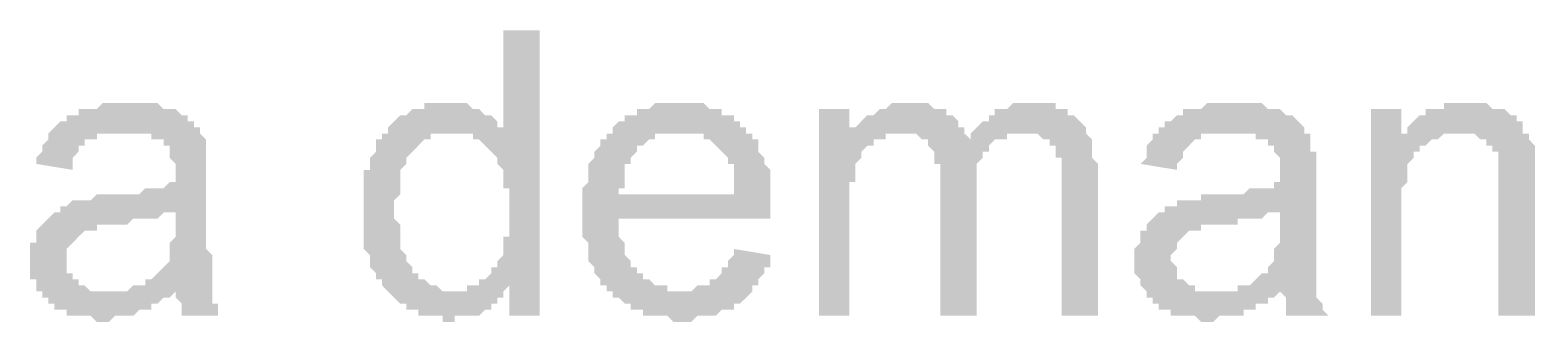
# Model space of a CAD drawing. Header units: millimetres. Extents: x 3949 to 6216, y -1987 to -943.
# Drawn here: x 5018.93 to 5031.04, y -1674.41 to -1672.07 of the extents above; entities that cross this region are included whole.
import ezdxf

# ---------------------------------------------------------------- set-up
doc = ezdxf.new("R2010")
doc.units = ezdxf.units.MM
doc.layers.add('PADRÃO DE ENTRADA', color=7, linetype='Continuous', lineweight=0)

msp = doc.modelspace()

# ---------------------------------------------------------------- hatches: boundary and pattern name
at = {"layer": 'PADRÃO DE ENTRADA', "transparency": 33554559}
h = msp.add_hatch(color=7, dxfattribs=at)
h.paths.add_polyline_path([(5022.791, -1674.364), (5022.791, -1674.12), (5022.742, -1674.169), (5022.742, -1674.218), (5022.693, -1674.218), (5022.693, -1674.218), (5022.693, -1674.266), (5022.644, -1674.266), (5022.644, -1674.315), (5022.595, -1674.315), (5022.595, -1674.315), (5022.547, -1674.364), (5022.547, -1674.364), (5022.498, -1674.364), (5022.449, -1674.364), (5022.449, -1674.364), (5022.4, -1674.364), (5022.351, -1674.364), (5022.351, -1674.413), (5022.303, -1674.413), (5022.254, -1674.413), (5022.254, -1674.364), (5022.205, -1674.364), (5022.205, -1674.364), (5022.156, -1674.364), (5022.107, -1674.364), (5022.107, -1674.364), (5022.058, -1674.364), (5022.058, -1674.315), (5022.01, -1674.315), (5021.961, -1674.315), (5021.961, -1674.266), (5021.961, -1674.266), (5021.912, -1674.266), (5021.912, -1674.266), (5021.863, -1674.218), (5021.863, -1674.218), (5021.814, -1674.169), (5021.814, -1674.169), (5021.766, -1674.12), (5021.766, -1674.12), (5021.766, -1674.071), (5021.717, -1674.071), (5021.717, -1674.022), (5021.717, -1674.022), (5021.668, -1673.974), (5021.668, -1673.925), (5021.668, -1673.925), (5021.668, -1673.876), (5021.668, -1673.876), (5021.619, -1673.827), (5021.619, -1673.827), (5021.619, -1673.778), (5021.619, -1673.729), (5021.619, -1673.729), (5021.619, -1673.681), (5021.619, -1673.632), (5021.619, -1673.632), (5021.619, -1673.583), (5021.619, -1673.534), (5021.619, -1673.534), (5021.619, -1673.485), (5021.619, -1673.437), (5021.619, -1673.437), (5021.619, -1673.388), (5021.619, -1673.339), (5021.619, -1673.339), (5021.619, -1673.29), (5021.619, -1673.241), (5021.619, -1673.241), (5021.619, -1673.192), (5021.668, -1673.192), (5021.668, -1673.144), (5021.668, -1673.095), (5021.668, -1673.095), (5021.668, -1673.095), (5021.717, -1673.046), (5021.717, -1672.997), (5021.717, -1672.997), (5021.717, -1672.948), (5021.766, -1672.948), (5021.766, -1672.9), (5021.814, -1672.9), (5021.814, -1672.851), (5021.814, -1672.851), (5021.863, -1672.802), (5021.863, -1672.802), (5021.912, -1672.753), (5021.912, -1672.753), (5021.961, -1672.753), (5021.961, -1672.753), (5022.01, -1672.704), (5022.058, -1672.704), (5022.058, -1672.704), (5022.107, -1672.704), (5022.107, -1672.655), (5022.156, -1672.655), (5022.205, -1672.655), (5022.205, -1672.655), (5022.254, -1672.655), (5022.303, -1672.655), (5022.303, -1672.655), (5022.351, -1672.655), (5022.351, -1672.655), (5022.4, -1672.655), (5022.449, -1672.655), (5022.449, -1672.655), (5022.498, -1672.704), (5022.498, -1672.704), (5022.547, -1672.704), (5022.547, -1672.704), (5022.595, -1672.753), (5022.644, -1672.753), (5022.644, -1672.753), (5022.693, -1672.802), (5022.693, -1672.802), (5022.693, -1672.851), (5022.742, -1672.851), (5022.742, -1672.9), (5022.742, -1672.9), (5022.742, -1672.07), (5023.035, -1672.07), (5023.035, -1674.364)], flags=0)
h.paths.add_polyline_path([(5021.863, -1673.534), (5021.863, -1673.583), (5021.863, -1673.583), (5021.912, -1673.632), (5021.912, -1673.681), (5021.912, -1673.729), (5021.912, -1673.729), (5021.912, -1673.778), (5021.912, -1673.778), (5021.912, -1673.827), (5021.961, -1673.876), (5021.961, -1673.876), (5021.961, -1673.925), (5021.961, -1673.925), (5022.01, -1673.974), (5022.01, -1673.974), (5022.01, -1674.022), (5022.01, -1674.022), (5022.058, -1674.022), (5022.058, -1674.071), (5022.107, -1674.071), (5022.107, -1674.071), (5022.156, -1674.12), (5022.156, -1674.12), (5022.205, -1674.12), (5022.205, -1674.12), (5022.254, -1674.169), (5022.303, -1674.169), (5022.303, -1674.169), (5022.351, -1674.169), (5022.351, -1674.169), (5022.4, -1674.169), (5022.449, -1674.169), (5022.449, -1674.12), (5022.498, -1674.12), (5022.498, -1674.12), (5022.547, -1674.12), (5022.547, -1674.071), (5022.595, -1674.071), (5022.595, -1674.071), (5022.644, -1674.022), (5022.644, -1674.022), (5022.644, -1673.974), (5022.693, -1673.974), (5022.693, -1673.925), (5022.693, -1673.925), (5022.742, -1673.876), (5022.742, -1673.876), (5022.742, -1673.827), (5022.742, -1673.827), (5022.742, -1673.778), (5022.742, -1673.729), (5022.791, -1673.729), (5022.791, -1673.681), (5022.791, -1673.632), (5022.791, -1673.583), (5022.791, -1673.583), (5022.791, -1673.534), (5022.791, -1673.485), (5022.791, -1673.485), (5022.791, -1673.437), (5022.791, -1673.388), (5022.791, -1673.339), (5022.742, -1673.339), (5022.742, -1673.29), (5022.742, -1673.241), (5022.742, -1673.241), (5022.742, -1673.192), (5022.742, -1673.192), (5022.693, -1673.144), (5022.693, -1673.144), (5022.693, -1673.095), (5022.693, -1673.095), (5022.644, -1673.046), (5022.644, -1673.046), (5022.644, -1673.046), (5022.595, -1672.997), (5022.595, -1672.997), (5022.547, -1672.948), (5022.547, -1672.948), (5022.498, -1672.948), (5022.498, -1672.9), (5022.449, -1672.9), (5022.4, -1672.9), (5022.4, -1672.9), (5022.351, -1672.9), (5022.303, -1672.9), (5022.303, -1672.9), (5022.303, -1672.9), (5022.254, -1672.9), (5022.254, -1672.9), (5022.205, -1672.9), (5022.156, -1672.9), (5022.156, -1672.948), (5022.107, -1672.948), (5022.107, -1672.948), (5022.058, -1672.997), (5022.058, -1672.997), (5022.01, -1673.046), (5022.01, -1673.046), (5022.01, -1673.046), (5021.961, -1673.095), (5021.961, -1673.095), (5021.961, -1673.144), (5021.961, -1673.144), (5021.912, -1673.192), (5021.912, -1673.192), (5021.912, -1673.241), (5021.912, -1673.29), (5021.912, -1673.29), (5021.912, -1673.339), (5021.912, -1673.388), (5021.912, -1673.388), (5021.863, -1673.437), (5021.863, -1673.485), (5021.863, -1673.534), (5021.863, -1673.534)], flags=0)
h = msp.add_hatch(color=7, dxfattribs=at)
h.paths.add_polyline_path([(5020.106, -1674.169), (5020.106, -1674.169), (5020.057, -1674.218), (5020.008, -1674.218), (5020.008, -1674.218), (5019.959, -1674.266), (5019.959, -1674.266), (5019.91, -1674.266), (5019.91, -1674.315), (5019.862, -1674.315), (5019.862, -1674.315), (5019.813, -1674.315), (5019.813, -1674.315), (5019.764, -1674.364), (5019.764, -1674.364), (5019.715, -1674.364), (5019.715, -1674.364), (5019.666, -1674.364), (5019.617, -1674.364), (5019.617, -1674.364), (5019.569, -1674.413), (5019.52, -1674.413), (5019.52, -1674.413), (5019.471, -1674.413), (5019.422, -1674.364), (5019.373, -1674.364), (5019.373, -1674.364), (5019.324, -1674.364), (5019.276, -1674.364), (5019.276, -1674.364), (5019.227, -1674.364), (5019.227, -1674.315), (5019.178, -1674.315), (5019.178, -1674.315), (5019.129, -1674.315), (5019.129, -1674.266), (5019.08, -1674.266), (5019.08, -1674.266), (5019.08, -1674.218), (5019.032, -1674.218), (5019.032, -1674.169), (5018.983, -1674.169), (5018.983, -1674.12), (5018.983, -1674.12), (5018.983, -1674.071), (5018.934, -1674.071), (5018.934, -1674.022), (5018.934, -1673.974), (5018.934, -1673.974), (5018.934, -1673.925), (5018.934, -1673.925), (5018.934, -1673.876), (5018.934, -1673.827), (5018.934, -1673.827), (5018.934, -1673.778), (5018.983, -1673.778), (5018.983, -1673.729), (5018.983, -1673.681), (5018.983, -1673.681), (5018.983, -1673.681), (5019.032, -1673.632), (5019.032, -1673.632), (5019.08, -1673.583), (5019.08, -1673.583), (5019.129, -1673.534), (5019.129, -1673.534), (5019.178, -1673.534), (5019.178, -1673.485), (5019.227, -1673.485), (5019.227, -1673.485), (5019.276, -1673.437), (5019.324, -1673.437), (5019.324, -1673.437), (5019.373, -1673.437), (5019.373, -1673.437), (5019.422, -1673.437), (5019.422, -1673.437), (5019.471, -1673.388), (5019.52, -1673.388), (5019.569, -1673.388), (5019.569, -1673.388), (5019.617, -1673.388), (5019.666, -1673.388), (5019.715, -1673.388), (5019.764, -1673.388), (5019.764, -1673.388), (5019.813, -1673.388), (5019.862, -1673.339), (5019.862, -1673.339), (5019.91, -1673.339), (5019.959, -1673.339), (5019.959, -1673.339), (5020.008, -1673.339), (5020.008, -1673.339), (5020.057, -1673.29), (5020.057, -1673.29), (5020.106, -1673.29), (5020.106, -1673.241), (5020.106, -1673.241), (5020.106, -1673.241), (5020.106, -1673.192), (5020.106, -1673.144), (5020.057, -1673.095), (5020.057, -1673.095), (5020.057, -1673.046), (5020.057, -1673.046), (5020.057, -1672.997), (5020.008, -1672.997), (5020.008, -1672.997), (5020.008, -1672.948), (5019.959, -1672.948), (5019.959, -1672.948), (5019.91, -1672.948), (5019.91, -1672.9), (5019.862, -1672.9), (5019.813, -1672.9), (5019.813, -1672.9), (5019.764, -1672.9), (5019.715, -1672.9), (5019.666, -1672.9), (5019.666, -1672.9), (5019.617, -1672.9), (5019.569, -1672.9), (5019.52, -1672.9), (5019.52, -1672.9), (5019.471, -1672.9), (5019.471, -1672.948), (5019.422, -1672.948), (5019.422, -1672.948), (5019.373, -1672.948), (5019.373, -1672.997), (5019.373, -1672.997), (5019.324, -1672.997), (5019.324, -1673.046), (5019.324, -1673.046), (5019.276, -1673.095), (5019.276, -1673.144), (5019.276, -1673.144), (5019.276, -1673.192), (5019.276, -1673.192), (5018.983, -1673.144), (5018.983, -1673.144), (5018.983, -1673.095), (5019.032, -1673.046), (5019.032, -1673.046), (5019.032, -1672.997), (5019.032, -1672.997), (5019.08, -1672.948), (5019.08, -1672.948), (5019.08, -1672.9), (5019.08, -1672.9), (5019.129, -1672.851), (5019.129, -1672.851), (5019.178, -1672.802), (5019.178, -1672.802), (5019.227, -1672.802), (5019.227, -1672.753), (5019.276, -1672.753), (5019.324, -1672.753), (5019.324, -1672.704), (5019.373, -1672.704), (5019.373, -1672.704), (5019.422, -1672.704), (5019.422, -1672.704), (5019.471, -1672.704), (5019.52, -1672.655), (5019.52, -1672.655), (5019.569, -1672.655), (5019.569, -1672.655), (5019.617, -1672.655), (5019.666, -1672.655), (5019.715, -1672.655), (5019.715, -1672.655), (5019.764, -1672.655), (5019.813, -1672.655), (5019.862, -1672.655), (5019.862, -1672.655), (5019.91, -1672.655), (5019.959, -1672.655), (5019.959, -1672.655), (5020.008, -1672.704), (5020.008, -1672.704), (5020.057, -1672.704), (5020.057, -1672.704), (5020.106, -1672.704), (5020.154, -1672.753), (5020.154, -1672.753), (5020.203, -1672.753), (5020.203, -1672.802), (5020.252, -1672.802), (5020.252, -1672.802), (5020.252, -1672.851), (5020.301, -1672.851), (5020.301, -1672.9), (5020.301, -1672.9), (5020.35, -1672.948), (5020.35, -1672.948), (5020.35, -1672.997), (5020.35, -1673.046), (5020.35, -1673.046), (5020.35, -1673.046), (5020.35, -1673.095), (5020.35, -1673.144), (5020.35, -1673.144), (5020.35, -1673.192), (5020.35, -1673.241), (5020.35, -1673.29), (5020.35, -1673.29), (5020.35, -1673.681), (5020.35, -1673.729), (5020.35, -1673.778), (5020.35, -1673.778), (5020.35, -1673.827), (5020.399, -1673.876), (5020.399, -1673.925), (5020.399, -1673.974), (5020.399, -1673.974), (5020.399, -1674.022), (5020.399, -1674.022), (5020.399, -1674.071), (5020.399, -1674.071), (5020.399, -1674.12), (5020.399, -1674.12), (5020.399, -1674.169), (5020.399, -1674.169), (5020.399, -1674.169), (5020.399, -1674.218), (5020.399, -1674.266), (5020.447, -1674.266), (5020.447, -1674.315), (5020.447, -1674.315), (5020.447, -1674.364), (5020.154, -1674.364), (5020.154, -1674.315), (5020.154, -1674.315), (5020.154, -1674.266), (5020.106, -1674.218), (5020.106, -1674.218), (5020.106, -1674.169), (5020.106, -1674.169)], flags=0)
h.paths.add_polyline_path([(5020.106, -1673.534), (5020.057, -1673.534), (5020.057, -1673.534), (5020.008, -1673.534), (5020.008, -1673.534), (5019.959, -1673.583), (5019.959, -1673.583), (5019.91, -1673.583), (5019.862, -1673.583), (5019.862, -1673.583), (5019.813, -1673.583), (5019.764, -1673.583), (5019.715, -1673.632), (5019.715, -1673.632), (5019.666, -1673.632), (5019.617, -1673.632), (5019.569, -1673.632), (5019.569, -1673.632), (5019.52, -1673.632), (5019.471, -1673.632), (5019.471, -1673.681), (5019.422, -1673.681), (5019.422, -1673.681), (5019.373, -1673.681), (5019.373, -1673.681), (5019.324, -1673.729), (5019.324, -1673.729), (5019.276, -1673.778), (5019.276, -1673.778), (5019.276, -1673.778), (5019.227, -1673.827), (5019.227, -1673.876), (5019.227, -1673.876), (5019.227, -1673.925), (5019.227, -1673.925), (5019.227, -1673.974), (5019.227, -1674.022), (5019.276, -1674.022), (5019.276, -1674.071), (5019.276, -1674.071), (5019.324, -1674.071), (5019.324, -1674.12), (5019.373, -1674.12), (5019.373, -1674.12), (5019.422, -1674.169), (5019.422, -1674.169), (5019.471, -1674.169), (5019.52, -1674.169), (5019.569, -1674.169), (5019.569, -1674.169), (5019.617, -1674.169), (5019.617, -1674.169), (5019.666, -1674.169), (5019.715, -1674.169), (5019.715, -1674.169), (5019.764, -1674.12), (5019.764, -1674.12), (5019.813, -1674.12), (5019.862, -1674.12), (5019.862, -1674.12), (5019.862, -1674.071), (5019.91, -1674.071), (5019.959, -1674.022), (5019.959, -1674.022), (5019.959, -1674.022), (5020.008, -1673.974), (5020.008, -1673.974), (5020.057, -1673.925), (5020.057, -1673.925), (5020.057, -1673.876), (5020.057, -1673.876), (5020.057, -1673.827), (5020.057, -1673.778), (5020.057, -1673.778), (5020.106, -1673.729), (5020.106, -1673.681), (5020.106, -1673.681), (5020.106, -1673.632), (5020.106, -1673.632)], flags=0)
h = msp.add_hatch(color=7, dxfattribs=at)
h.paths.add_polyline_path([(5024.597, -1673.827), (5024.89, -1673.876), (5024.89, -1673.876), (5024.89, -1673.925), (5024.89, -1673.974), (5024.841, -1673.974), (5024.841, -1674.022), (5024.841, -1674.022), (5024.792, -1674.071), (5024.792, -1674.071), (5024.792, -1674.12), (5024.744, -1674.12), (5024.744, -1674.169), (5024.744, -1674.169), (5024.695, -1674.218), (5024.695, -1674.218), (5024.646, -1674.266), (5024.646, -1674.266), (5024.646, -1674.266), (5024.597, -1674.266), (5024.597, -1674.315), (5024.548, -1674.315), (5024.499, -1674.315), (5024.499, -1674.315), (5024.451, -1674.364), (5024.451, -1674.364), (5024.402, -1674.364), (5024.353, -1674.364), (5024.353, -1674.364), (5024.304, -1674.364), (5024.304, -1674.364), (5024.255, -1674.413), (5024.207, -1674.413), (5024.158, -1674.413), (5024.158, -1674.413), (5024.158, -1674.413), (5024.109, -1674.413), (5024.06, -1674.364), (5024.06, -1674.364), (5024.011, -1674.364), (5023.962, -1674.364), (5023.962, -1674.364), (5023.914, -1674.364), (5023.865, -1674.364), (5023.865, -1674.315), (5023.816, -1674.315), (5023.816, -1674.315), (5023.767, -1674.315), (5023.767, -1674.266), (5023.718, -1674.266), (5023.718, -1674.266), (5023.67, -1674.218), (5023.67, -1674.218), (5023.621, -1674.218), (5023.621, -1674.169), (5023.621, -1674.169), (5023.572, -1674.169), (5023.572, -1674.12), (5023.523, -1674.12), (5023.523, -1674.071), (5023.523, -1674.071), (5023.474, -1674.022), (5023.474, -1674.022), (5023.474, -1673.974), (5023.474, -1673.974), (5023.425, -1673.925), (5023.425, -1673.876), (5023.425, -1673.876), (5023.425, -1673.827), (5023.425, -1673.827), (5023.425, -1673.778), (5023.377, -1673.729), (5023.377, -1673.729), (5023.377, -1673.681), (5023.377, -1673.632), (5023.377, -1673.583), (5023.377, -1673.583), (5023.377, -1673.534), (5023.377, -1673.485), (5023.377, -1673.485), (5023.377, -1673.437), (5023.377, -1673.388), (5023.377, -1673.339), (5023.377, -1673.339), (5023.425, -1673.29), (5023.425, -1673.241), (5023.425, -1673.241), (5023.425, -1673.192), (5023.425, -1673.192), (5023.425, -1673.144), (5023.474, -1673.095), (5023.474, -1673.095), (5023.474, -1673.046), (5023.474, -1673.046), (5023.523, -1672.997), (5023.523, -1672.997), (5023.523, -1672.948), (5023.572, -1672.948), (5023.572, -1672.9), (5023.572, -1672.9), (5023.621, -1672.9), (5023.621, -1672.851), (5023.621, -1672.851), (5023.67, -1672.802), (5023.67, -1672.802), (5023.718, -1672.802), (5023.718, -1672.753), (5023.767, -1672.753), (5023.816, -1672.753), (5023.816, -1672.704), (5023.865, -1672.704), (5023.865, -1672.704), (5023.914, -1672.704), (5023.914, -1672.704), (5023.962, -1672.655), (5024.011, -1672.655), (5024.011, -1672.655), (5024.06, -1672.655), (5024.109, -1672.655), (5024.109, -1672.655), (5024.158, -1672.655), (5024.158, -1672.655), (5024.207, -1672.655), (5024.207, -1672.655), (5024.255, -1672.655), (5024.304, -1672.655), (5024.304, -1672.655), (5024.353, -1672.655), (5024.402, -1672.704), (5024.402, -1672.704), (5024.451, -1672.704), (5024.451, -1672.704), (5024.499, -1672.704), (5024.499, -1672.753), (5024.548, -1672.753), (5024.597, -1672.753), (5024.597, -1672.802), (5024.646, -1672.802), (5024.646, -1672.851), (5024.695, -1672.851), (5024.695, -1672.851), (5024.695, -1672.9), (5024.744, -1672.9), (5024.744, -1672.948), (5024.744, -1672.948), (5024.792, -1672.948), (5024.792, -1672.997), (5024.792, -1672.997), (5024.792, -1673.046), (5024.841, -1673.095), (5024.841, -1673.095), (5024.841, -1673.144), (5024.841, -1673.144), (5024.89, -1673.192), (5024.89, -1673.192), (5024.89, -1673.241), (5024.89, -1673.29), (5024.89, -1673.29), (5024.89, -1673.339), (5024.89, -1673.388), (5024.89, -1673.437), (5024.89, -1673.437), (5024.89, -1673.485), (5024.89, -1673.534), (5024.89, -1673.534), (5024.89, -1673.583), (5024.89, -1673.583), (5023.67, -1673.583), (5023.67, -1673.632), (5023.67, -1673.681), (5023.67, -1673.681), (5023.67, -1673.729), (5023.718, -1673.778), (5023.718, -1673.778), (5023.718, -1673.827), (5023.718, -1673.876), (5023.718, -1673.876), (5023.767, -1673.925), (5023.767, -1673.925), (5023.767, -1673.974), (5023.816, -1673.974), (5023.816, -1674.022), (5023.816, -1674.022), (5023.865, -1674.022), (5023.865, -1674.071), (5023.914, -1674.071), (5023.914, -1674.071), (5023.962, -1674.12), (5023.962, -1674.12), (5024.011, -1674.12), (5024.06, -1674.12), (5024.06, -1674.169), (5024.109, -1674.169), (5024.109, -1674.169), (5024.158, -1674.169), (5024.158, -1674.169), (5024.207, -1674.169), (5024.255, -1674.169), (5024.255, -1674.169), (5024.304, -1674.12), (5024.353, -1674.12), (5024.353, -1674.12), (5024.402, -1674.12), (5024.402, -1674.071), (5024.451, -1674.071), (5024.451, -1674.071), (5024.499, -1674.022), (5024.499, -1674.022), (5024.499, -1673.974), (5024.548, -1673.974), (5024.548, -1673.925), (5024.548, -1673.925), (5024.597, -1673.876), (5024.597, -1673.876), (5024.597, -1673.827), (5024.597, -1673.827)], flags=0)
h.paths.add_polyline_path([(5023.67, -1673.388), (5024.597, -1673.388), (5024.597, -1673.339), (5024.597, -1673.29), (5024.597, -1673.241), (5024.597, -1673.241), (5024.597, -1673.192), (5024.597, -1673.144), (5024.548, -1673.144), (5024.548, -1673.095), (5024.548, -1673.095), (5024.499, -1673.046), (5024.499, -1673.046), (5024.499, -1673.046), (5024.451, -1672.997), (5024.451, -1672.997), (5024.402, -1672.948), (5024.402, -1672.948), (5024.353, -1672.948), (5024.353, -1672.9), (5024.304, -1672.9), (5024.304, -1672.9), (5024.255, -1672.9), (5024.207, -1672.9), (5024.207, -1672.9), (5024.158, -1672.9), (5024.109, -1672.9), (5024.109, -1672.9), (5024.06, -1672.9), (5024.011, -1672.9), (5024.011, -1672.9), (5023.962, -1672.9), (5023.962, -1672.948), (5023.914, -1672.948), (5023.914, -1672.948), (5023.865, -1672.997), (5023.865, -1672.997), (5023.816, -1672.997), (5023.816, -1673.046), (5023.816, -1673.046), (5023.767, -1673.095), (5023.767, -1673.095), (5023.767, -1673.144), (5023.718, -1673.144), (5023.718, -1673.192), (5023.718, -1673.241), (5023.718, -1673.241), (5023.718, -1673.29), (5023.718, -1673.339), (5023.67, -1673.339), (5023.67, -1673.388)], flags=0)
for points in [[(5025.281, -1674.364), (5025.281, -1672.704), (5025.525, -1672.704), (5025.525, -1672.948), (5025.525, -1672.9), (5025.525, -1672.851), (5025.574, -1672.851), (5025.574, -1672.851), (5025.622, -1672.802), (5025.622, -1672.802), (5025.671, -1672.753), (5025.671, -1672.753), (5025.72, -1672.753), (5025.72, -1672.753), (5025.769, -1672.704), (5025.769, -1672.704), (5025.818, -1672.704), (5025.818, -1672.704), (5025.866, -1672.655), (5025.915, -1672.655), (5025.915, -1672.655), (5025.964, -1672.655), (5026.013, -1672.655), (5026.013, -1672.655), (5026.062, -1672.655), (5026.062, -1672.655), (5026.111, -1672.655), (5026.159, -1672.655), (5026.159, -1672.655), (5026.208, -1672.704), (5026.257, -1672.704), (5026.257, -1672.704), (5026.306, -1672.704), (5026.306, -1672.753), (5026.306, -1672.753), (5026.355, -1672.753), (5026.355, -1672.753), (5026.403, -1672.802), (5026.403, -1672.802), (5026.403, -1672.851), (5026.452, -1672.851), (5026.452, -1672.9), (5026.452, -1672.9), (5026.501, -1672.948), (5026.501, -1672.9), (5026.501, -1672.9), (5026.55, -1672.851), (5026.55, -1672.851), (5026.599, -1672.802), (5026.599, -1672.802), (5026.648, -1672.802), (5026.648, -1672.753), (5026.696, -1672.753), (5026.696, -1672.704), (5026.745, -1672.704), (5026.745, -1672.704), (5026.794, -1672.704), (5026.794, -1672.704), (5026.843, -1672.655), (5026.892, -1672.655), (5026.892, -1672.655), (5026.94, -1672.655), (5026.94, -1672.655), (5026.989, -1672.655), (5027.038, -1672.655), (5027.087, -1672.655), (5027.087, -1672.655), (5027.136, -1672.655), (5027.185, -1672.655), (5027.185, -1672.704), (5027.233, -1672.704), (5027.233, -1672.704), (5027.282, -1672.704), (5027.282, -1672.753), (5027.331, -1672.753), (5027.331, -1672.753), (5027.38, -1672.802), (5027.38, -1672.802), (5027.38, -1672.802), (5027.429, -1672.851), (5027.429, -1672.851), (5027.429, -1672.9), (5027.429, -1672.9), (5027.478, -1672.948), (5027.478, -1672.948), (5027.478, -1672.997), (5027.478, -1672.997), (5027.478, -1673.046), (5027.478, -1673.095), (5027.526, -1673.144), (5027.526, -1673.144), (5027.526, -1673.192), (5027.526, -1673.192), (5027.526, -1674.364), (5027.233, -1674.364), (5027.233, -1673.29), (5027.233, -1673.241), (5027.233, -1673.241), (5027.233, -1673.192), (5027.233, -1673.144), (5027.233, -1673.144), (5027.233, -1673.095), (5027.185, -1673.095), (5027.185, -1673.046), (5027.185, -1673.046), (5027.185, -1672.997), (5027.136, -1672.997), (5027.136, -1672.948), (5027.087, -1672.948), (5027.087, -1672.948), (5027.087, -1672.948), (5027.038, -1672.9), (5027.038, -1672.9), (5026.989, -1672.9), (5026.94, -1672.9), (5026.94, -1672.9), (5026.892, -1672.9), (5026.843, -1672.9), (5026.843, -1672.9), (5026.794, -1672.9), (5026.794, -1672.948), (5026.745, -1672.948), (5026.745, -1672.948), (5026.696, -1672.948), (5026.648, -1672.997), (5026.648, -1672.997), (5026.648, -1672.997), (5026.648, -1673.046), (5026.599, -1673.046), (5026.599, -1673.095), (5026.599, -1673.095), (5026.55, -1673.144), (5026.55, -1673.144), (5026.55, -1673.192), (5026.55, -1673.192), (5026.55, -1673.241), (5026.55, -1673.29), (5026.55, -1673.339), (5026.55, -1673.339), (5026.55, -1673.388), (5026.55, -1674.364), (5026.257, -1674.364), (5026.257, -1673.29), (5026.257, -1673.241), (5026.257, -1673.192), (5026.257, -1673.144), (5026.208, -1673.144), (5026.208, -1673.095), (5026.208, -1673.095), (5026.208, -1673.046), (5026.208, -1673.046), (5026.159, -1672.997), (5026.159, -1672.997), (5026.159, -1672.948), (5026.159, -1672.948), (5026.111, -1672.948), (5026.111, -1672.948), (5026.062, -1672.9), (5026.013, -1672.9), (5026.013, -1672.9), (5025.964, -1672.9), (5025.964, -1672.9), (5025.915, -1672.9), (5025.866, -1672.9), (5025.866, -1672.9), (5025.818, -1672.9), (5025.818, -1672.948), (5025.769, -1672.948), (5025.72, -1672.948), (5025.72, -1672.948), (5025.72, -1672.997), (5025.671, -1672.997), (5025.671, -1672.997), (5025.622, -1673.046), (5025.622, -1673.046), (5025.622, -1673.095), (5025.574, -1673.144), (5025.574, -1673.144), (5025.574, -1673.144), (5025.574, -1673.192), (5025.574, -1673.241), (5025.574, -1673.241), (5025.574, -1673.29), (5025.525, -1673.29), (5025.525, -1673.339), (5025.525, -1673.388), (5025.525, -1673.437), (5025.525, -1673.437), (5025.525, -1673.485), (5025.525, -1673.485), (5025.525, -1674.364)], [(5029.723, -1674.364), (5029.723, -1672.704), (5029.967, -1672.704), (5029.967, -1672.948), (5029.967, -1672.9), (5030.016, -1672.9), (5030.016, -1672.851), (5030.016, -1672.851), (5030.065, -1672.802), (5030.065, -1672.802), (5030.114, -1672.753), (5030.114, -1672.753), (5030.163, -1672.753), (5030.163, -1672.704), (5030.211, -1672.704), (5030.211, -1672.704), (5030.26, -1672.704), (5030.309, -1672.704), (5030.309, -1672.655), (5030.358, -1672.655), (5030.358, -1672.655), (5030.407, -1672.655), (5030.456, -1672.655), (5030.456, -1672.655), (5030.504, -1672.655), (5030.504, -1672.655), (5030.553, -1672.655), (5030.602, -1672.655), (5030.602, -1672.655), (5030.651, -1672.655), (5030.7, -1672.704), (5030.7, -1672.704), (5030.748, -1672.704), (5030.748, -1672.704), (5030.797, -1672.704), (5030.846, -1672.753), (5030.846, -1672.753), (5030.895, -1672.753), (5030.895, -1672.802), (5030.944, -1672.802), (5030.944, -1672.851), (5030.944, -1672.851), (5030.944, -1672.9), (5030.993, -1672.9), (5030.993, -1672.948), (5030.993, -1672.948), (5031.041, -1672.997), (5031.041, -1673.046), (5031.041, -1673.046), (5031.041, -1673.046), (5031.041, -1673.095), (5031.041, -1673.095), (5031.041, -1673.144), (5031.041, -1673.144), (5031.041, -1673.192), (5031.041, -1673.241), (5031.041, -1673.241), (5031.041, -1673.29), (5031.041, -1673.339), (5031.041, -1674.364), (5030.748, -1674.364), (5030.748, -1673.339), (5030.748, -1673.29), (5030.748, -1673.241), (5030.748, -1673.241), (5030.748, -1673.192), (5030.748, -1673.144), (5030.748, -1673.144), (5030.748, -1673.095), (5030.748, -1673.095), (5030.748, -1673.095), (5030.748, -1673.046), (5030.7, -1673.046), (5030.7, -1672.997), (5030.651, -1672.997), (5030.651, -1672.948), (5030.602, -1672.948), (5030.602, -1672.948), (5030.553, -1672.9), (5030.553, -1672.9), (5030.504, -1672.9), (5030.456, -1672.9), (5030.456, -1672.9), (5030.407, -1672.9), (5030.407, -1672.9), (5030.358, -1672.9), (5030.309, -1672.9), (5030.309, -1672.9), (5030.26, -1672.948), (5030.26, -1672.948), (5030.211, -1672.948), (5030.211, -1672.948), (5030.163, -1672.997), (5030.114, -1672.997), (5030.114, -1672.997), (5030.114, -1673.046), (5030.065, -1673.046), (5030.065, -1673.046), (5030.065, -1673.095), (5030.065, -1673.095), (5030.016, -1673.144), (5030.016, -1673.144), (5030.016, -1673.192), (5030.016, -1673.241), (5030.016, -1673.241), (5030.016, -1673.29), (5029.967, -1673.339), (5029.967, -1673.388), (5029.967, -1673.388), (5029.967, -1673.437), (5029.967, -1674.364)]]:
    msp.add_hatch(color=7, dxfattribs=at).paths.add_polyline_path(points)
h = msp.add_hatch(color=7, dxfattribs=at)
h.paths.add_polyline_path([(5028.991, -1674.169), (5028.991, -1674.169), (5028.942, -1674.218), (5028.942, -1674.218), (5028.893, -1674.218), (5028.893, -1674.266), (5028.844, -1674.266), (5028.796, -1674.266), (5028.796, -1674.315), (5028.747, -1674.315), (5028.747, -1674.315), (5028.698, -1674.315), (5028.698, -1674.315), (5028.698, -1674.364), (5028.649, -1674.364), (5028.6, -1674.364), (5028.6, -1674.364), (5028.552, -1674.364), (5028.503, -1674.364), (5028.503, -1674.364), (5028.454, -1674.413), (5028.405, -1674.413), (5028.405, -1674.413), (5028.356, -1674.413), (5028.307, -1674.364), (5028.307, -1674.364), (5028.259, -1674.364), (5028.21, -1674.364), (5028.21, -1674.364), (5028.161, -1674.364), (5028.112, -1674.364), (5028.112, -1674.315), (5028.063, -1674.315), (5028.063, -1674.315), (5028.015, -1674.315), (5028.015, -1674.266), (5027.966, -1674.266), (5027.966, -1674.266), (5027.966, -1674.218), (5027.917, -1674.218), (5027.917, -1674.169), (5027.917, -1674.169), (5027.868, -1674.12), (5027.868, -1674.12), (5027.868, -1674.071), (5027.868, -1674.071), (5027.819, -1674.022), (5027.819, -1673.974), (5027.819, -1673.974), (5027.819, -1673.925), (5027.819, -1673.925), (5027.819, -1673.876), (5027.819, -1673.827), (5027.819, -1673.827), (5027.868, -1673.778), (5027.868, -1673.778), (5027.868, -1673.729), (5027.868, -1673.681), (5027.868, -1673.681), (5027.917, -1673.681), (5027.917, -1673.632), (5027.917, -1673.632), (5027.966, -1673.583), (5027.966, -1673.583), (5028.015, -1673.534), (5028.015, -1673.534), (5028.063, -1673.534), (5028.063, -1673.485), (5028.112, -1673.485), (5028.161, -1673.485), (5028.161, -1673.437), (5028.21, -1673.437), (5028.21, -1673.437), (5028.259, -1673.437), (5028.259, -1673.437), (5028.307, -1673.437), (5028.356, -1673.437), (5028.356, -1673.388), (5028.405, -1673.388), (5028.454, -1673.388), (5028.503, -1673.388), (5028.503, -1673.388), (5028.552, -1673.388), (5028.6, -1673.388), (5028.649, -1673.388), (5028.698, -1673.388), (5028.698, -1673.388), (5028.747, -1673.339), (5028.796, -1673.339), (5028.796, -1673.339), (5028.844, -1673.339), (5028.844, -1673.339), (5028.893, -1673.339), (5028.942, -1673.339), (5028.942, -1673.29), (5028.942, -1673.29), (5028.991, -1673.29), (5028.991, -1673.241), (5028.991, -1673.241), (5028.991, -1673.241), (5028.991, -1673.192), (5028.991, -1673.144), (5028.991, -1673.095), (5028.991, -1673.095), (5028.942, -1673.046), (5028.942, -1673.046), (5028.942, -1672.997), (5028.893, -1672.997), (5028.893, -1672.997), (5028.893, -1672.948), (5028.844, -1672.948), (5028.844, -1672.948), (5028.796, -1672.948), (5028.796, -1672.9), (5028.747, -1672.9), (5028.747, -1672.9), (5028.698, -1672.9), (5028.649, -1672.9), (5028.6, -1672.9), (5028.6, -1672.9), (5028.552, -1672.9), (5028.503, -1672.9), (5028.454, -1672.9), (5028.454, -1672.9), (5028.405, -1672.9), (5028.356, -1672.9), (5028.356, -1672.948), (5028.307, -1672.948), (5028.307, -1672.948), (5028.307, -1672.948), (5028.259, -1672.997), (5028.259, -1672.997), (5028.259, -1672.997), (5028.21, -1673.046), (5028.21, -1673.046), (5028.21, -1673.095), (5028.161, -1673.144), (5028.161, -1673.144), (5028.161, -1673.192), (5028.161, -1673.192), (5027.868, -1673.144), (5027.868, -1673.144), (5027.917, -1673.095), (5027.917, -1673.046), (5027.917, -1673.046), (5027.917, -1672.997), (5027.917, -1672.997), (5027.966, -1672.948), (5027.966, -1672.948), (5027.966, -1672.9), (5028.015, -1672.9), (5028.015, -1672.851), (5028.063, -1672.851), (5028.063, -1672.802), (5028.063, -1672.802), (5028.112, -1672.802), (5028.161, -1672.753), (5028.161, -1672.753), (5028.21, -1672.753), (5028.21, -1672.704), (5028.259, -1672.704), (5028.259, -1672.704), (5028.307, -1672.704), (5028.356, -1672.704), (5028.356, -1672.704), (5028.405, -1672.655), (5028.405, -1672.655), (5028.454, -1672.655), (5028.503, -1672.655), (5028.503, -1672.655), (5028.552, -1672.655), (5028.6, -1672.655), (5028.649, -1672.655), (5028.649, -1672.655), (5028.698, -1672.655), (5028.747, -1672.655), (5028.747, -1672.655), (5028.796, -1672.655), (5028.844, -1672.655), (5028.844, -1672.655), (5028.893, -1672.704), (5028.942, -1672.704), (5028.942, -1672.704), (5028.991, -1672.704), (5028.991, -1672.704), (5029.04, -1672.753), (5029.089, -1672.753), (5029.089, -1672.753), (5029.137, -1672.802), (5029.137, -1672.802), (5029.137, -1672.802), (5029.186, -1672.851), (5029.186, -1672.851), (5029.186, -1672.9), (5029.235, -1672.9), (5029.235, -1672.948), (5029.235, -1672.948), (5029.235, -1672.997), (5029.235, -1673.046), (5029.235, -1673.046), (5029.284, -1673.046), (5029.284, -1673.095), (5029.284, -1673.144), (5029.284, -1673.144), (5029.284, -1673.192), (5029.284, -1673.241), (5029.284, -1673.29), (5029.284, -1673.29), (5029.284, -1673.681), (5029.284, -1673.729), (5029.284, -1673.778), (5029.284, -1673.778), (5029.284, -1673.827), (5029.284, -1673.876), (5029.284, -1673.925), (5029.284, -1673.974), (5029.284, -1673.974), (5029.284, -1674.022), (5029.284, -1674.022), (5029.284, -1674.071), (5029.284, -1674.071), (5029.284, -1674.12), (5029.284, -1674.12), (5029.284, -1674.169), (5029.284, -1674.169), (5029.284, -1674.169), (5029.284, -1674.218), (5029.333, -1674.266), (5029.333, -1674.266), (5029.333, -1674.315), (5029.333, -1674.315), (5029.382, -1674.364), (5029.04, -1674.364), (5029.04, -1674.315), (5029.04, -1674.315), (5029.04, -1674.266), (5029.04, -1674.218), (5029.04, -1674.218), (5028.991, -1674.169), (5028.991, -1674.169)], flags=0)
h.paths.add_polyline_path([(5028.991, -1673.534), (5028.942, -1673.534), (5028.942, -1673.534), (5028.893, -1673.534), (5028.893, -1673.534), (5028.844, -1673.583), (5028.844, -1673.583), (5028.796, -1673.583), (5028.796, -1673.583), (5028.747, -1673.583), (5028.698, -1673.583), (5028.649, -1673.583), (5028.649, -1673.632), (5028.6, -1673.632), (5028.552, -1673.632), (5028.503, -1673.632), (5028.503, -1673.632), (5028.454, -1673.632), (5028.405, -1673.632), (5028.356, -1673.632), (5028.356, -1673.681), (5028.307, -1673.681), (5028.307, -1673.681), (5028.259, -1673.681), (5028.259, -1673.681), (5028.21, -1673.729), (5028.21, -1673.729), (5028.161, -1673.778), (5028.161, -1673.778), (5028.161, -1673.778), (5028.161, -1673.827), (5028.112, -1673.876), (5028.112, -1673.876), (5028.112, -1673.925), (5028.112, -1673.925), (5028.161, -1673.974), (5028.161, -1674.022), (5028.161, -1674.022), (5028.161, -1674.071), (5028.21, -1674.071), (5028.21, -1674.071), (5028.259, -1674.12), (5028.259, -1674.12), (5028.307, -1674.12), (5028.307, -1674.169), (5028.356, -1674.169), (5028.356, -1674.169), (5028.405, -1674.169), (5028.454, -1674.169), (5028.454, -1674.169), (5028.503, -1674.169), (5028.552, -1674.169), (5028.552, -1674.169), (5028.6, -1674.169), (5028.649, -1674.169), (5028.649, -1674.12), (5028.698, -1674.12), (5028.698, -1674.12), (5028.747, -1674.12), (5028.747, -1674.12), (5028.796, -1674.071), (5028.796, -1674.071), (5028.844, -1674.022), (5028.844, -1674.022), (5028.893, -1674.022), (5028.893, -1673.974), (5028.893, -1673.974), (5028.942, -1673.925), (5028.942, -1673.925), (5028.942, -1673.876), (5028.942, -1673.876), (5028.942, -1673.827), (5028.991, -1673.778), (5028.991, -1673.778), (5028.991, -1673.729), (5028.991, -1673.681), (5028.991, -1673.681), (5028.991, -1673.632), (5028.991, -1673.632)], flags=0)

doc.saveas('drawing.dxf')
